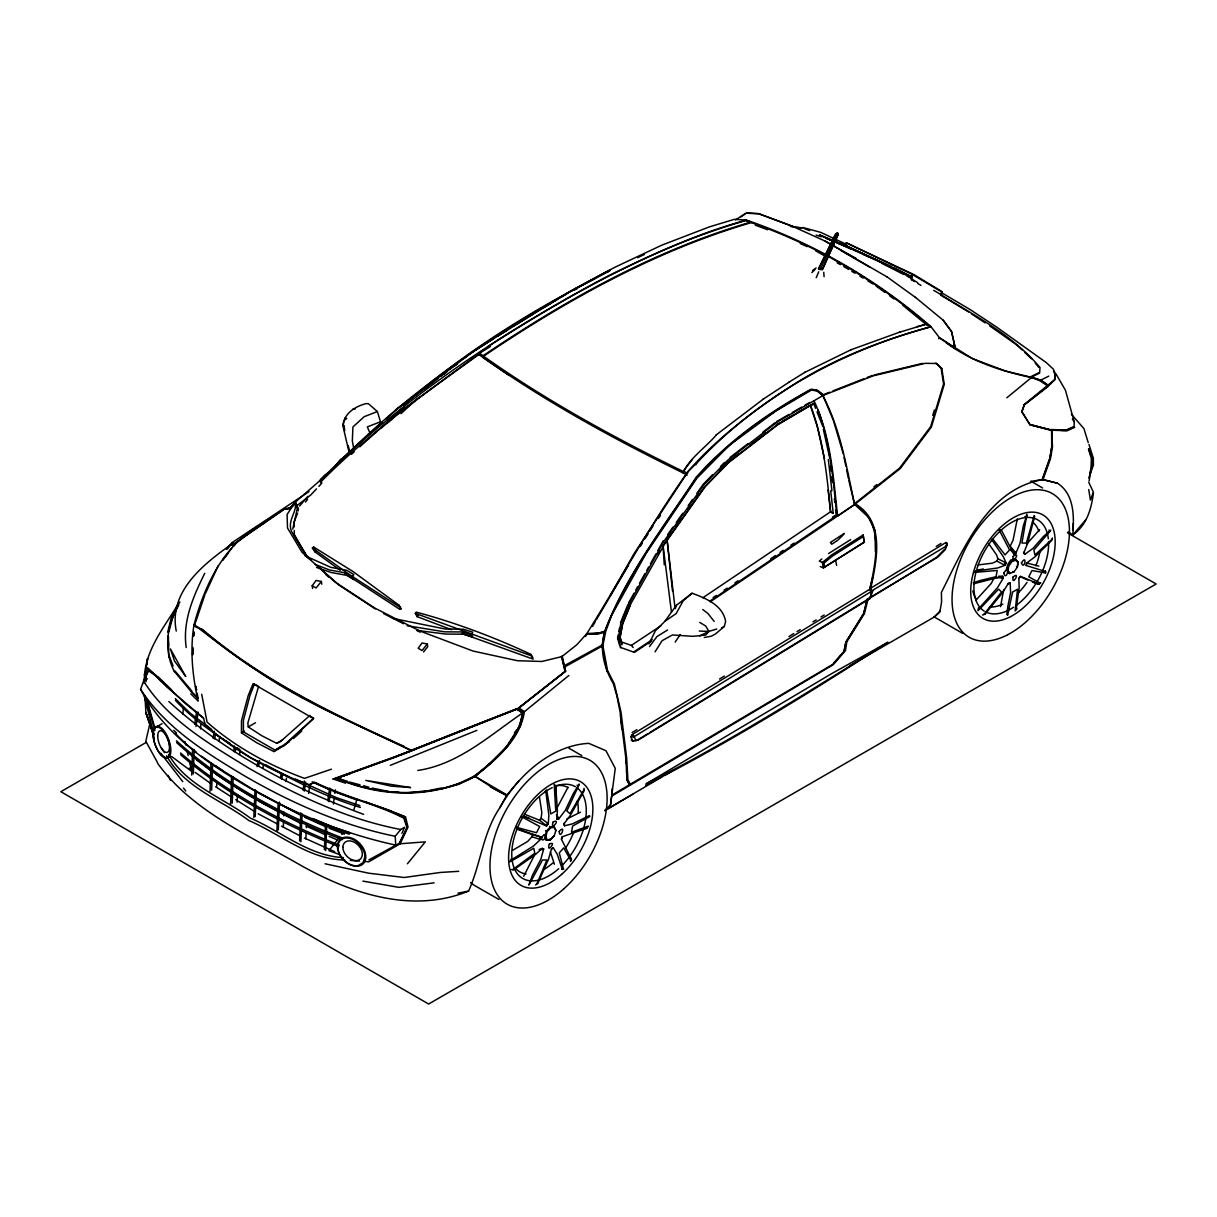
<?xml version="1.0" encoding="UTF-8"?>
<svg xmlns="http://www.w3.org/2000/svg" width="1217" height="1217" viewBox="0 0 1217 1217"><rect width="100%" height="100%" fill="white"/><g stroke="black" fill="none" stroke-linecap="round" stroke-linejoin="round"><path stroke-width="1.5" d="M144.306 680.09C144.26 651.719 163.215 628.474 177.347 605.503L178.716 605.168M241.453 732.862L241.514 720.601L248.146 695.789L253.06 683.68L313.545 718.593L284.55 745.458L273.84 751.558L256.817 742.811L241.453 732.862L244.541 731.113M1015.145 610.964L1017.564 589.241L1012.635 591.994L1007.57 615.27M400.53 609.063L398.917 605.153L352.854 571.427L313.621 547.011L312.389 548.03L314.823 551.757L340.197 570.286M870.718 588.161L871.798 591.188L634.331 736.574L635.563 740.332L638.362 739.951L870.094 598.521L871.798 591.188L870.718 588.161L945.959 542.493L947.267 543.436L945.411 549.536L937.835 557.097L868.01 598.749M157.541 763.226C191.51 810.233 247.188 834.619 296.203 862.731C347.545 892.365 410.54 914.743 468.56 891.087C480.837 864.009 482.769 832.839 499.852 807.723C517.544 775.792 551.042 745.428 588.724 743.344L605.975 750.737L615.254 768.399L610.402 805.669L604.819 810.583L661.744 777.07M554.191 784.28L555.773 811.161L550.799 813.93L546.631 789.894L545.049 791.552M974.132 572.644L976.277 570.271L983.412 568.993M327.403 474.022L295.396 502.058C297.237 512.174 287.121 520.359 291.456 531.221L305.969 555.469L311.446 560.383M977.936 610.721L978.498 607.785M1073.059 530.323C1074.139 513.528 1073.196 493.25 1057.451 483.225L1042.254 479.376L1049.769 458.413L1051.716 446.73L1051.655 430.133L1029.856 424.368L1022.006 411.696L1024.395 404.789L1047.411 386.991C1047.046 381.682 1034.982 378.548 1029.856 377.179L1038.466 372.919M1073.288 523.127L1072.922 534.841L1068.024 532.012M191.723 775.123L192.605 748.972M193.336 773.982L194.172 749.626M210.054 791.263L211.013 763.257M211.667 790.137L212.564 763.911M216.656 787.247L216.854 781.633M230.606 804.3L231.565 776.279M232.234 803.159L233.132 776.948M237.163 802.155L237.421 794.655M1045.509 573.207L1045.312 570.849M192.682 654.609L192.894 648.98M192.621 654.868L192.91 647.398M253.851 817.55L255.053 789.605M276.944 830.876L278.145 802.931M1055.93 373.832L1065.423 390.17L1074.276 421.934L1074.048 427.061L1066.533 430.468L1061.437 430.453M255.22 816.592L256.346 790.578M278.313 829.933L279.514 802.064M283.302 827.043L283.546 821.475M283.774 815.892L283.941 812.18M299.595 840.886L300.797 812.941M300.888 841.799L302.09 813.93M305.878 838.924L306.121 833.341M306.365 827.773L306.517 824.061M324.391 849.649L325.441 825.415M325.684 850.561L326.734 826.404M914.606 281.583L911.427 279.682L912.248 274.297L846.271 242.822L845.572 245.621L911.548 277.096M588.252 826.1L571.488 832.291L572.614 826.054L589.819 816.516L589.363 815.633L572.522 823.848L564.49 825.78L563.912 823.985L570.545 815.055L584.008 790.944L584.038 788.312M579.216 784.052L573.161 793.864L565.342 810.279L558.709 818.995L556.914 819.224L557.371 810.446L555.713 785.543L555.926 793.971M1015.982 610.265L1019.161 587.781L1018.872 578.425L1020.515 576.371L1039.242 584.16L1040.702 582.897M339.391 779.032L337.352 777.8M521.18 817.033L523.493 816.211L546.585 826.008L548.258 823.955L548.867 815.238L545.764 791.217M1050.758 530.156L1043.486 536.469L1033.005 548.38L1024.927 554.237L1023.619 553.339L1027.574 543.482L1034.648 516.464L1034.222 515.521L1026.342 543.086L1021.915 543.025L1026.92 514.228M535.571 884.972L537.838 882.812M147.059 664.163L147.561 658.534L144.062 683.102L144.002 679.421M200.501 728.907L201.003 723.674M219.06 741.442L219.395 737.943M239.627 754.464L239.947 750.98M343.377 425.554C343.377 413.476 356.018 405.991 366.378 403.557L368.447 403.755L377.376 411.544L380.495 421.767L367.306 426.908L370.09 433.313M613.566 684.076C604.408 668.818 599.038 649.072 604.803 631.76C626.192 575.763 663.721 527.615 696.383 477.885C728.587 441.421 768.733 413.232 811.039 389.653L816.866 390.566L823.803 395.16L873.03 375.886L925.087 363.335L936.527 363.487L941.791 368.462L944.27 384.374L931.34 427.091L900.276 468.53L854.806 504.34C885.078 522.641 875.662 561.843 869.577 590.412M263.009 768.262L263.374 764.793M286.101 781.588L286.451 778.119M308.662 793.469L309.59 786.41M333.397 804.087L334.325 797.029M513.087 850.059L527.676 841.419L531.981 836.764L532.209 834.603L516.86 829.096L516.282 826.647M193.64 635.806L194.051 632.019M193.609 636.156L194.02 632.399M168.372 635.593L168.828 657.089M177.728 605.427L179.888 602.004M1026.205 565.525L1026.783 562.695L1026.205 565.525L1045.738 571.594M1000.541 606.629L1003.721 589.515M1007.737 614.813L1006.855 614.433L1007.813 606.538L1010.612 592.436L1010.171 583.034L1007.691 583.917L1010.171 583.034M517.149 828.853L541.002 836.916L540.698 839.243L539.618 839.258L539.937 836.855L532.209 834.603M298.348 510.79L294.955 502.545L289.57 508.432L284.535 509.102L249.683 533.076L234.714 543.847L234.546 545.094L231.686 544.182M523.493 816.211L529.258 818.235M524.375 814.143L539.542 820.228L541.078 818.265L541.839 812.773L539.481 797.089M1023.619 553.339L1023.771 552.29L1024.927 554.237M1012.955 571.564L1013.807 572.051L1017.321 567.228L1018.066 561.95L1014.795 558.816M1006.337 570.454L1006.839 566.939M1015.647 559.303L1011.464 560.854L1007.965 565.677L1007.189 570.956L1009.623 573.587L1014.096 571.762M1017.26 567.381L1017.96 562.589L1015.754 560.185L1011.951 561.585L1008.771 565.966L1008.087 570.758L1010.293 573.146M195.998 726.549L198.128 712.128M235.231 752.06L235.748 748.455M214.664 739.023L215.455 733.608M194.72 724.145L196.622 711.534M213.112 738.43L214.192 731.219M233.664 751.452L234.485 746.051M845.678 642.713L843.853 651.901L833.66 663.128M257.091 766.634L257.913 761.233M280.458 778.165L281.279 772.78M303.018 790.031L304.402 781.055M327.753 800.664L329.67 788.084M258.658 765.889L259.51 760.503M281.751 779.215L282.603 773.829M304.326 791.08L305.741 782.105M329.046 801.699L331.039 789.133M334.888 793.438L335.466 789.848M1026.844 515.415L1023.391 525.592L1020.013 543.36L1015.967 553.066L1014.05 554.298L1001.165 529.73M1089.124 480.928L1091.619 466.415L1091.573 457.881L1088.789 448.799M867.295 598.947L863.629 613.444L845.998 641.8L844.157 651.308L832.717 664.376L611.771 795.218L610.584 804.62L606.051 809.503M982.53 614.981L984.964 613.931M618.206 634.757L617.567 638.104L619.742 645.771M618.845 631.395L619.499 628.033M1026.494 563.167L1034.678 557.067L1051.625 540.576L1052.401 537.96M836.155 515.156L837.585 515.978L854.638 504.447C846.576 467.511 840.658 429.495 822.859 395.631L823.803 395.16L817.459 390.246L811.222 389.197C768.535 412.335 728.435 440.828 696.139 477.338C663.524 527.067 626.07 575.215 604.773 631.212L602.141 646.09L607.085 671.617M1093.444 492.779C1091.36 508.858 1086.994 524.938 1072.922 534.841L1085.731 519.811M233.862 545.961L231.017 544.577C202.767 564.688 168.57 591.888 176.252 631.06M298.515 508.965L295.396 502.058L290.042 508.493L284.535 509.102M474.691 776.385C432.248 799.052 379.887 797.515 336.668 778.18L395.571 756.746L516.586 709.192L522.656 712.979C518.442 740.742 494.939 760.306 474.022 776.781M292.749 529.121L297.267 508.782M473.885 776.37C495.076 760.001 518.792 740.377 523.295 712.538L517.955 708.72L396.346 756.837L352.23 772.765M568.811 675.526L524.421 711.671C520.07 739.86 496.049 759.393 475.086 776.431L493.706 788.494L506.713 795.233L518.807 780.918M150.026 722.959L145.812 741.259L157.495 762.542M321.273 481.415C368.842 433.48 424.003 393.669 478.874 354.558L479.285 352.839L483.56 356.201C546.342 400.682 614.022 437.664 683.087 471.39L692.412 459.296M1020.515 576.371L1018.872 578.425M190.841 693.827L198.112 701.068C192.514 676.256 189.882 650.547 193.929 625.279L195.131 623.226L194.324 624.914L202.509 629.98C264.028 682.783 338.524 716.813 411.422 750.25L414.297 749.763L333.062 778.986L345.613 783.185M194.811 624.869L195.1 623.697M517.955 708.72L565.327 671.282L561.813 656.632L576.828 644.751L586.883 633.555C620.67 579.398 651.171 523.219 688.274 471.101C718.684 436.644 755.62 408.958 794.138 384.207C836.185 357.707 883.192 339.923 930.929 326.612L939.524 337.809L955.436 348.807L951.466 331.435L943.099 320.117M183.554 707.001L182.809 714.196M911.427 279.682L912.248 274.297M941.471 295.123L942.308 291.806L914.119 274.723L846.271 242.822M940.665 295.107L941.502 291.791L912.674 274.692M167.687 632.125L171.156 618.342L177.347 605.503M168.798 631.866L172.708 617.627M870.049 588.085L872.802 577.208M868.101 599.007L864.435 613.52L846.849 641.739L845.496 650.563L833.234 664.71L612.09 795.918M870.398 589.926C876.59 561.341 885.687 522.245 855.505 503.929M867.265 599.494L863.583 614.022L845.921 642.272M870.094 598.521L871.859 590.808L947.206 545.49M1017.321 518.898L1013.061 540.211L1010.171 546.205L1015.967 553.066M704.247 637.495L711.245 636.232L715.383 634.042L724.298 626.436L725.621 621.37C722.685 604.986 705.814 598.353 692.077 593.227L676.348 605.336L664.878 621.339L655.37 630.817L648.965 643.899M1089.763 473.215L1091.619 466.415M543.695 848.964L541.459 848.69L543.695 848.964L540.804 859.4L532.635 874.825L528.771 885.094M475.436 775.427L474.295 776.948L458.703 784.356L439.976 789.331M354.01 809.427L356.946 799.097M563.638 869.166L562.376 869.41L557.249 854.304L553.309 847.838L551.423 849.116L548.456 859.4L537.792 883.466M554.328 826.541L550.388 826.936L546.463 831.089L544.836 836.566L546.463 840.171L550.388 839.791L554.328 835.638L555.956 830.146L553.461 826.054M872.848 590.762L870.049 597.912M329.579 472.333L325.228 474.828L320.603 479.833L321.866 483.255M932.739 415.362L934.367 410.023M483.164 357.494L483.56 356.201C566.27 300.371 655.02 250.763 751.269 222.62C815.375 245.119 875.342 279.758 926.898 324.011L930.929 326.917C843.062 349.994 760.29 395.571 697.828 461.988L695.637 464.97M675.283 608.713L676.348 605.336M585.59 636.537L586.305 634.331L598.277 633.905L604.499 632.231M991.429 540.439L992.479 538.599L1005.044 554.906L1009.578 549.962L999.02 529.745M194.157 624.291C205.247 583.247 225.069 542.082 264.956 522.549M195.709 621.917L204.958 594.55M509.862 861.895L511.338 858.928M536.667 884.363L546.889 859.963L542.478 859.993L529.273 884.394M563.912 823.985L564.201 823.179L564.49 825.78M401.884 833.371L404.576 827.271L400.697 829.507L395.206 836.292L395.738 845.115C330.492 830.892 269.17 802.84 213.888 765.66C184.878 745.656 156.947 720.692 140.579 689.278L143.576 681.064L147.455 678.827M570.484 861.332L571.29 858.487M850.044 665.653L934.23 617.049L939.813 612.136L941.593 601.974L941.395 592.42C963.758 548.182 987.672 489.386 1042.33 479.665L1049.845 458.687L1051.823 446.867L1051.655 430.133L1029.947 424.824L1021.672 411.696L1024.334 404.668L1048.004 386.108L1039.79 380.632L1031.651 377.392L1005.455 371.002L972.307 358.559L939.524 337.809L938.657 338.782M1042.984 479.665L1050.545 458.505L1052.492 446.791L1051.625 429.555L1051.594 430.529M1088.774 477.946L1093.398 465.183L1093.338 458.307L1088.987 444.448M254.49 683.908L249.972 695.5L243.415 720.358L243.37 731.828L274.936 750.052L289.342 741.807M620.457 623.013L627.835 604.697M297.633 513.163L294.179 521.606L294.225 526.946M630.558 604.621L622.724 623.712L620.168 637.191L622.07 643.671M816.227 277.674L818.691 271.817M417.34 630.467L445.863 634.072L463.388 634.194L472.774 637.115L471.587 634.878L472.744 632.155L463.342 629.235L445.285 629.037L392.437 618.312M561.402 839.182L562.482 836.657L561.402 839.182L571.503 859.308M978.209 564.916L992.479 563.152L996.906 561.067L997.894 558.786L996.571 554.906L988.843 543.847M523.69 876.255L534.096 855.855M945.32 547.802L947.267 543.436M822.083 269.991L838.209 234.349L837.509 232.995L835.562 234.09L818.524 268.911L822.586 269.292L838.209 234.349L835.881 233.649M976.262 571.001L997.834 567.943L1004.983 565.312L1006.094 562.893L1003.417 556.854L991.992 540.059M1004.983 565.312L1004.04 564.931L1005.181 562.437L997.894 558.786M204.76 573.268C193.305 596.33 182.383 621.172 186.216 647.505M148.048 671.784L145.979 676.211L145.994 681.763M834.892 238.715L837.509 232.995L835.562 234.09L837.874 234.805L837.509 232.995L820.06 269.794M205.536 593.272L218.315 565.555M365.07 861.514L368.781 861.788L400.18 843.761L408.014 827.028L405.535 816.942C375.825 804.407 344.381 796.314 315.127 782.485M399.313 843.305L406.95 827.423L403.816 818.113C375.155 803.57 342.996 796.907 314.214 782.425L309.346 784.767C271.497 771.289 234.911 751.908 205.171 724.617L203.604 718.243L167.048 687.149L147.774 668.133L144.336 674.781M407.406 827.149L399.785 843.031L368.903 859.871M172.19 618.464L178.199 605.99M835.075 235.292L818.524 268.911M474.691 776.872L475.102 776.035M940.011 611.086L934.23 617.049M993.711 578.714L991.247 583.415L975.715 600.483M578.973 784.995L566.863 810.948L569.921 813.717L584.069 789.605M567.974 787.323L556.443 809.062M628.52 603.024L633.996 593.211M635.822 589.941L637.662 586.67M639.488 583.384L644.964 573.572M646.805 570.301L648.631 567.031M650.456 563.76L655.948 553.933M657.773 550.662L663.25 540.835M657.758 553.963L659.568 550.738M592.573 626.375L595.387 621.431M609.945 596.117L634.103 553.613L687.879 471.907L694.298 465.396M499.852 807.723L506.713 795.233M596.33 619.788L628.504 565.281M194.842 624.473L195.131 623.241M998.594 576.204L1002.747 576.326L1003.264 578.105L997.575 587.568L978.833 608.576M1008.421 583.232L1002.732 592.481L984.888 614.342M640.218 546.494L642.18 543.375M645.101 538.675L648.037 533.974M649.984 530.855L652.92 526.155M655.065 651.856L662.063 640.735L672.362 634.955L692.777 636.324L705.677 635.091L708.933 631.41L716.707 628.976M178.519 604.788C166.638 624.747 163.443 650.776 174.487 671.799M507.17 746.797L520.389 725.956L523.34 712.584L517.255 708.796L486.967 720.434M553.309 847.838L551.423 849.116M294.955 502.545L287.106 514.441L287.501 527.98L302.075 552.351L334.979 581.985L374.73 608.044L419.865 630.999L473.033 651.049L517.423 660.725L541.793 661.47L561.813 656.632M675.176 642.074L680.212 634.589M648.068 733.562L636.43 740.666L632.916 741.138L630.817 736.741L632.323 734.505L870.718 588.648M942.764 293.403L970.116 309.559L996.343 326.871L1046.453 362.727L1053.268 369.101L1055.474 373.984L1055.109 379.445L1047.411 386.991M983.777 614.646L1001.561 591.979L998.594 589.165L978.787 609.945M658.336 518.503L660.496 515.445M667.585 534.719L673.016 527.052M676.272 522.458L682.767 513.27M688.198 505.603L692.534 499.472M696.869 493.341L703.38 484.153L712.599 474.66M666.292 539.618L670.597 533.548M675.983 525.957L680.288 519.902M687.833 509.284L689.978 506.242M696.443 497.144L698.604 494.117M665.121 542.691L705.069 486.344L728.527 462.217L777.724 424.322L813.473 403.633L777.572 424.916L728.451 462.764L705.084 486.785L665.197 543.01L630.436 604.438L622.526 623.758L619.879 637.647L621.948 644.782M586.168 828.534L587.902 826.936M1007.98 563.973L1010.597 560.352L1013.396 559.333M316.45 567.396L331.1 572.492L346.739 575.337L353.645 579.551L352.002 577.025L353.812 574.561L346.891 570.362L330.811 567.35L304.995 555.743M305.513 502.058L307.566 499.274M312.617 588.48L312.191 585.727L316.07 580.479L321.364 581.437L321.775 584.19M649.513 646.546L657.013 636.506L667.555 629.995M571.412 291.061L609.656 270.919L606.492 271.741C506.242 325.03 409.292 388.466 330.735 470.949M222.772 559.79L231.686 548.274M222.696 560.322L228.279 553.142M339.467 837.387L328.909 850.668L339.497 854.547M341.825 834.436L344.168 831.485M321.364 581.437L316.101 587.978L312.191 585.727M427.319 643.96L422.056 650.517L418.161 648.25L422.025 643.017L427.319 643.96L427.73 646.714L423.531 651.962M546.585 826.008L545.87 825.248L547.589 823.148L541.078 818.265M407.436 863.751L425.326 841.86L400.18 843.761M451.477 629.661L417.081 616.639L415.316 613.338L416.305 612.136C455.721 622.724 494.056 637.13 531.008 654.411L532.757 657.712M417.081 616.639L418.07 615.437M334.584 467.252L340.517 460.072L382.077 422.558M335.998 464.97L340.806 459.174M514.411 732.801L520.298 725.788M226.408 549.247L231.869 542.752L309.027 491.562M227.381 548.897L231.017 544.577L233.36 545.368M195.207 623.849C191.343 626.542 199.634 627.789 200.622 629.737C219.319 644.082 238.73 658.747 258.734 671.693C306.197 704.004 359.776 725.408 410.89 750.539L413.369 749.809M299.625 506.013L307.886 496.308M811.815 272.608L814.888 269.611M1026.844 543.893L1039.653 529.669M231.869 542.752L234.273 543.588L284.504 508.797L290.087 507.961L295.396 502.058M316.511 488.869L310.654 495.091L295.883 506.424M318.854 486.389L321.197 483.894L319.888 480.517L325.137 475.573M554.343 835.638L550.784 839.426L547.209 839.776L545.733 836.49L547.209 831.53L550.784 827.758L554.343 827.408L555.834 830.663M720.494 466.537L724.45 462.475M719.506 470.568L727.264 462.597L739.16 453.439M716.463 434.788C705.966 447.171 689.294 458.322 683.072 472.881M1050.514 530.688L1033.872 549.993L1034.891 555.028L1052.188 539.101M491.668 762.359L475.588 775.822M500.704 753.277L505.876 748.09M488.245 764.961L506.348 746.858L519.629 726.184L522.625 712.934C489.812 735.357 458.444 764.459 417.735 770.467M944.666 549.263L936.421 557.492L868.847 598.718M320.603 479.833C404.379 396.985 503.595 331.465 607.329 276.35C652.236 254.399 698.056 233.223 746.417 220.079C813.99 243.309 877.016 279.743 930.929 326.612M843.837 534.309L837.676 540.348L831.713 544.242L830.785 542.843M540.698 839.243L533.533 845.998L511.49 859.765M400.941 413.674L414.906 400.849M542.417 848.112L535.328 854.623L513.604 869.896L511.444 869.531M387.964 422.71L404.789 407.315M387.949 421.508L404.394 406.478M403.481 405.261C461.319 354.725 526.565 313.195 595.007 278.571M381.788 427.684L399.785 411.346M284.961 744.348L313.697 718.106L310.791 716.524M293.525 738.491L301.786 730.991M386.23 418.815L395.921 410.053L437.937 378.502M351.409 454.352L354.208 451.842M359.791 446.822L394.78 415.453L480.882 352.398L490.436 346.526M863.188 534.932L864.161 542.356L823.392 567.883L822.357 562.497L831.591 554.952L863.188 534.932L864.04 542.158L823.392 567.883L820.273 566.529M812.591 270.493L816.105 267.892M692.077 593.227L683.163 600.833L676.196 613.551L664.878 621.339M512.692 869.577L534.78 853.239L533.776 848.264L510.973 861.256M518.914 707.929L565.662 671.13L562.178 656.085M1006.839 397.776L1031.651 377.392M821.886 558.983L819.254 561.128L823.848 563.106L824.563 566.863M823.848 563.106L832.595 556.002L863.309 536.514M314.823 551.757L316.055 550.753M620.883 647.718L618.266 638.514L620.868 623.074L629.219 603.434L663.965 541.246L704.08 484.564L727.781 460.163L777.161 422.086L822.859 395.631L817.383 391.037L811.42 390.064L775.777 411.057L729.546 445.118L696.991 478.068L646.318 553.081L611.512 615.467L605.716 631.41L602.887 645.71L607.526 670.461L614.311 683.802L620.974 711.945L626.679 758.024L627.896 779.732L630.467 784.493L629.569 785.011L627.044 780.249L625.888 758.632L620.533 715.702M873.882 486.891L876.772 484.594M346.389 418.633L343.848 420.626L342.844 425.615L349.188 452.785M1024.121 404.668L1054.607 379.674L1054.972 374.258L1053.526 371.048M565.662 671.13L518.244 708.203L412.031 750.083M290.087 507.961L294.408 504.614M416.29 399.556L419.302 397.244M730.078 457.455L748.029 443.597M762.983 432.065L774.955 422.831M749.566 445.422L765.934 432.826M424.277 388.892L434.682 380.921M443.581 374.091L446.563 371.809M449.529 369.542L456.953 363.837M464.392 358.148L467.358 355.881M470.325 353.599L485.598 343.179M289.007 508.402L293.373 505.085M716.068 435.001L763.15 399.237M395.464 409.87L475.421 349.918L569.921 291.456L614.494 267.436L661.926 245.119L709.344 226.894L734.338 219.334L746.417 220.079L747.071 221.296M440.934 376.251L446.943 371.748M454.443 366.104L457.455 363.853M483.286 355.592C565.966 299.793 654.67 250.17 750.889 222.072L751.269 222.62M480.745 351.789L483.666 349.69M488.047 346.541C568.917 295.077 653.635 246.762 746.417 220.399L750.889 222.072M273.84 751.558L280.747 746.706M973.646 583.78L1002.747 576.326M850.637 539.633L828.473 553.598M770.757 558.74L775.396 555.606M780.051 552.472L783.155 550.388M790.913 545.17L794.001 543.086M709.587 601.35L836.885 515.354C833.052 479.939 830.435 443.946 818.143 410.205M710.302 601.761L854.699 504.507L868.664 517.423L875.053 530.642L875.388 551.833M702.833 597.775L830.587 511.764C826.982 475.695 823.437 439.215 810.416 405.094L812.484 404.744M832.474 517.195L835.516 515.156M713.132 597.547L716.25 595.448M724.039 590.215L727.142 588.115M734.931 582.867L738.05 580.768M620.062 638.91L620.913 641.8L631.38 645.39L660.877 625.797M633.707 651.962L652.251 639.64M651.414 641.07L634.422 652.373L620.183 647.307M488.671 341.156L504.036 330.978M762.8 399.419L789.331 382.001M830.359 542.493L844.294 533.381M740.499 217.067L744.941 214.177M735.448 219.912L746.28 212.975L758.587 213.584L791.932 226.043L824.67 240.89L856.22 258.506M1014.05 554.298L1013.639 553.279L1015.617 552.016M887.802 642.363C808.544 691.728 729.576 741.868 646.06 783.839L831.272 673.853L887.802 642.363C809.092 693.279 729.166 742.583 645.634 785.239M475.451 350.329L493.022 339.102M497.814 336.044L507.398 329.929M513.787 325.837L526.581 317.956M788.935 382.199L804.909 372.296M936.223 546.403L941.015 543.451M632.125 732.543L636.795 729.683M719.49 679.056L724.343 676.089M788.996 636.491L793.788 633.555M796.998 631.608L800.193 629.645M812.986 621.826L816.181 619.879M820.988 616.943L824.183 614.996M649.65 732.588L867.995 599.236M529.775 316.024L532.985 314.108M542.584 308.312L556.975 299.641M560.185 297.709L563.38 295.792M566.574 293.86L569.784 291.928M505.648 330.02L542.949 307.795M546.19 305.863L551.058 302.972M554.298 301.04L559.166 298.135M664.756 775.275L672.773 770.528M157.556 726.321L162.074 723.689M604.819 810.583L632.749 794.29M776.446 421.675L789.103 414.358M792.267 412.517L801.76 407.026M804.924 405.2L809.67 402.447M776.34 424.824L779.595 422.923M782.805 421.082L794.29 414.434M797.348 412.654L808.788 406.037M146.436 742.279L60.85 791.704L428.627 1004.025L1156.15 583.993L1067.492 532.818M255.844 684.76L258.582 686.434L247.842 723.096L248.253 726.929L255.524 722.731M309.985 715.368L280.229 741.792L276.639 743.313L261.777 735.707L248.253 726.929M276.639 743.313L282.587 739.89M1039.927 380.541L1048.841 376.099M564.171 667.266L601.898 646.242M563.806 665.988L602.004 645.132M608.196 271.695L609.747 270.311L607.222 271.421M721.544 627.896L724.298 626.436M566.894 818.98L580.463 812.165M560.794 297.176L565.783 294.56M574.12 290.224L577.451 288.49M309.346 784.767L314.29 782.318M804.574 372.478L851.428 349.553M699.592 635.913L708.933 631.41L705.708 626.04L699.76 622.389M637.678 257.669L644.402 254.475M458.763 783.565L474.569 775.99M1074.733 427.273L1067.157 430.742L1052.34 430.225M1073.379 426.771L1066.001 430.103L1051.625 429.555M390.307 765.341L476.866 730.367M415.818 748.698L485.264 721.103M829.522 392.239L822.677 394.932L833.234 419.956L843.32 453.956M832.945 390.9L863.766 378.822M867.189 377.483L872.33 375.475M396.24 756.35L411.087 750.554M377.376 411.544L364.202 416.686L352.945 426.924L352.322 440.873L353.721 448.343M412.73 749.9L414.13 749.383M851.094 349.735L900.032 332.013M996.054 577.421L1003.264 578.105M338.995 777.237L350.481 773.373L336.668 778.348C375.764 794.275 419.454 798.033 459.448 783.17M349.796 773.769L336.668 778.18L338.706 779.428M586.959 828.245L562.3 836.733M331.435 769.174L304.509 778.378C269.261 765.387 235.277 747.132 207.073 722.122L201.703 694.283M899.698 332.18L927.217 323.859M604.773 631.212L599.023 632.901L586.883 633.555M1000.024 530.323L1001.119 530.019M917.268 326.612L926.898 324.011M604.803 631.76L598.475 633.388L586.731 634.194M333.062 778.986L340.882 777.511M874.125 375.034L922.577 363.366M1024.927 516.525L1025.748 516.343M441.239 787.992L428.551 790.624L406.098 792.936M457.896 893.187L468.56 891.087M1030.464 481.476L1042.528 479.559L1057.451 483.225M975.365 572.325L997.24 570.469L995.993 576.691L980.157 580.539L973.311 582.76L973.813 583.673M434.119 882.842L398.872 887.36L362.909 881.123M558.709 818.995L558.664 817.87L556.808 818.098L556.914 819.224M1032.503 582.137L1039.242 584.16M458.718 871.311L440.371 872.452L404.135 877.503L368.553 873.167L325.076 863.781M1091.238 466.339L1091.573 457.881M941.502 291.791L942.308 291.806M845.572 245.621L891.924 266.629M517.484 709.1L518.351 709.115M699.319 631.075L708.933 631.41M577.056 785.3L577.908 785.33M746.417 213.218L758.754 213.781L792.1 226.21M539.937 836.855L541.002 836.916M539.146 849.344L542.767 849.557M344.685 859.963C309.088 859.704 280.306 833.934 248.861 820.532C221.235 799.752 183.934 787.536 166.592 755.757M350.237 860.389L359.502 861.088M1030.556 376.692L1040.702 380.1L1048.704 385.5M353.204 408.714L355.273 408.897M388.132 791.354L372.25 788.084M391.722 791.674L398.917 792.297M343.422 857.574C309.012 856.099 281.097 831.272 250.504 818.189C223.03 797.667 186.323 785.513 168.585 754.418M630.817 736.741L634.011 737.076M407.102 625.736L444.692 631.836L462.201 631.958L471.587 634.878M790.685 226.058L802.809 228.096M790.411 226.438L793.834 227.016M797.272 227.594L800.71 228.157M561.554 869.273L562.376 869.41M1091.208 457.896L1093.338 458.307M1045.692 572.888L1031.94 570.56L1028.791 576.797L1040.398 583.293M400.697 829.507C346.784 819.147 296.705 795.431 249.287 768.475C210.511 744.515 168.478 720.692 143.576 681.064M395.206 836.292C341.931 825.415 291.776 803.22 244.876 776.096C206.114 752.836 165.71 728.04 140.579 689.278M517.134 827.53L536.53 832.747L539.694 826.526L522.382 817.124M1027.544 563.197L1038.877 566.133M349.538 782.029L360.019 784.828M363.518 785.756L368.751 787.156M1029.688 424.627L1051.245 430.407M802.855 227.488L820.623 232.341L846.317 244.313M816.105 235.109L821.323 236.767M531.981 836.764L539.618 839.258M337.337 777.952L347.819 781.466M357.676 800.284L333.412 791.339M359.897 805.608L336.5 797.667L295.503 779.139M360.399 807.419C327.099 797.454 295.929 781.786 265.686 764.9M350.253 832.854L332.256 826.754L312.875 818.478M349.264 834.162C315.386 823.726 284.215 806.445 253.242 789.559M344.457 834.132L329.183 828.229M343.057 838.224C283.074 815.086 224.247 784.189 176.45 740.773M342.342 839.639C282.663 816.637 224.05 785.954 176.617 742.583M339.452 845.191C282.496 822.677 227.047 793.028 180.512 752.943M338.889 846.667C282.177 824.274 226.894 794.807 180.664 754.753M461.882 633.433L533.168 659.127L531.403 655.826L415.316 613.338M826.541 238.654L831.774 240.525M835.258 241.772L845.709 245.515L878.796 261.168L911.639 277.932M838.026 243.248L844.933 245.728M363.624 814.325C293.054 788.464 224.552 752.441 168.828 701.509M804.528 228.735L809.701 230.637M755.331 225.175L767.531 229.724M389.683 810.902L405.535 816.942M315.249 564.429L329.472 569.967L345.08 572.827L352.002 577.025M1048.902 530.064L1049.678 530.369M851.002 248.968L819.543 235.018L845.709 245.515M554.922 785.239L555.773 785.589M334.675 851.687L304.448 838.057M330.172 789.955L312.145 781.831M325.943 826.86L304.585 817.139M325.943 835.029L306.258 826.115M329.183 836.414L337.246 839.867M1020.5 576.858L1027.939 580.083M345.141 417.872L346.708 418.557M819.543 235.018L878.796 261.168M1033.826 582.228L1038.39 584.266M800.254 243.537L807.099 246.61M364.279 801.455L390.155 810.628L404.287 817.839L406.889 825.598M862.944 254.247L869.501 257.35M289.433 777.054L250.55 757.643L216.915 735.19M301.253 815.542L258.369 792.769M301.253 823.726L281.431 813.352M299.671 835.683L281.477 826.145M683.482 471.177L687.666 473.261M687.27 474.98C615.072 439.869 544.334 401.214 478.874 354.558M1005.181 562.437L1006.094 562.893M893.613 267.421L912.522 277.126M882.599 263.709L903.835 274.433M383.477 613.52L403.496 623.712M416.838 630.497L420.169 632.186M507.2 795.066L475.086 776.431M506.744 795.735L490.497 786.943M258.141 813.777L278.145 824.381M258.369 800.953L278.13 811.587M996.906 561.067L1004.04 564.931M840.932 250.565L869.607 267.04M824.487 240.707L887.041 276.898M815.542 250.778L823.833 255.403M837.098 262.811L840.415 264.667M933.652 290.346L936.801 292.126C972.718 314.655 1012.316 334.553 1040.003 367.504L1039.622 373.087L1030.738 377.422C1000.617 371.018 970.649 361.069 945.776 342.403M907.106 276.076L910.301 277.872M200.273 628.672L202.448 629.432C262.157 680.227 333.671 714.47 404.409 746.523M568.887 748.196L581.772 755.605M498.94 899.485L475.102 885.793A83.015 47.843 -60.1 0 1 470.583 882.553M939.965 367.397L941.791 368.462M1017.214 561.463L1018.066 561.95M1010.597 560.352L1011.464 560.854M1016.454 566.742L1017.321 567.228M1007.098 565.175L1007.965 565.677M1008.756 573.101L1009.623 573.587M631.167 740.134L632.916 741.138M549.536 826.434L550.388 826.936M545.596 830.587L546.463 831.089M549.536 839.289L550.388 839.791M545.596 839.684L546.463 840.171M1031.286 481.43L1042.543 487.956M962.632 633.372L938.839 619.59A83.015 47.828 -59.9 0 1 934.139 616.654M940.574 295.077L968.534 311.917M843.731 266.523L848.599 269.413M851.839 271.345L855.064 273.277M859.932 276.183L863.172 278.115M868.025 281.021L872.893 283.926M833.067 513.422L830.45 511.855L833.189 513.072L830.694 490.71M912.872 279.712L917.618 282.557M917.77 283.47L920.934 285.371M230.272 743.617C210.435 731.356 191.373 717.513 175.461 700.368M236.676 747.588L239.871 749.566M218.041 767.744L256.757 791.78M231.078 784.052L215.531 773.829M235.9 787.034L255.159 798.961M398.902 606.583L350.192 575.078L312.389 548.03M399.769 609.337L344.852 573.481M232.538 797.667L215.637 786.791M235.748 799.691L254.946 811.754M375.292 608.896L338.798 584.981L318.276 566.529M971.562 313.91L985.177 322.901M211.256 783.885L195.192 772.384M148.733 670.308L156.141 675.374M157.16 676.652L148.276 670.567L145.523 676.485L145.523 680.181M482.875 357.296L508.478 374.912M519.309 708.142L524.421 711.671M211.758 729.531L190.156 713.177L175.278 698.558M215.531 765.645L223.061 770.893M211.013 770.68L196.576 759.788M517.621 709.45L522.656 712.979M201.52 756.229L216.535 766.695M989.71 325.897L1016.56 344.822L1022.021 349.887M886.858 276.731L915.595 297.511M876.012 285.965L885.002 292.46M889.505 295.701L893.993 298.956M171.84 690.085L157.617 676.378M189.35 768.033L192.271 770.209M171.521 756.442L191.738 771.487L189.746 762.633M1071.356 414.236L1083.921 428.567L1088.226 442.623M702.772 609.534L707.929 613.505L714.227 621.461M195.907 751.802L186.064 744.074L175.278 733.44M539.542 820.228L545.87 825.248M203.543 718.076L185.669 703.852L147.774 668.133M915.412 297.328L943.266 320.299L951.618 331.678L955.436 348.807M902.999 305.437L927.597 325.684M816.866 390.566L822.859 395.631M326.11 574.743L328.894 577.177M325.015 573.374L329.122 577.056M1024.744 352.428L1031.56 358.772M935.827 363.077L941.091 368.051L943.571 383.964L930.64 426.695L899.576 468.119L854.395 503.823L848.781 480.243M173.742 730.306L176.45 732.969M191.16 691.378L198.219 698.406L191.312 691.834L174.32 671.343M632.323 734.505L634.331 736.574M1010.475 549.765L1013.639 553.279M631.38 645.39L633.205 647.535M1035.195 363.077L1038.831 367.397M174.989 670.947L191.83 690.982M547.589 823.148L548.258 823.955M183.478 788.068L185.76 791.004M160.766 753.201L182.778 781.633M556.428 814.782L558.664 817.87M1072.36 419.089L1074.276 421.934M161.329 747.846L164.493 752.593M398.917 605.153L401.351 608.88M313.621 547.011L315.249 549.506M570.986 860.754L563.73 847.869L559.272 852.889L563.501 869.136M308.601 558.603L294.316 535.815L294.255 530.49M294.179 534.263L307.095 557.295M746.417 220.399L747.071 221.6M629.798 784.828L627.074 779.701L626.572 770.65M1088.743 482.236L1093.368 492.124L1090.417 500.065L1088.728 489.523M1091.968 462.125L1093.398 465.183M168.083 775.335L170.38 780.234M953.839 344.974L955.33 348.381M823.742 272.289L824.076 276.67M154.285 738.232L145.903 712.751L144.96 696.094M564.916 670.993L561.493 656.435M813.549 403.177L815.618 408.38M817.003 411.863L822.54 425.737M554.389 864.222L550.388 851.976M813.99 400.758C830.968 436.827 833.28 476.988 837.585 515.978M169.346 656.237L173.103 666.049M153.661 733.851L145.903 712.751L153.783 734.946M945.959 542.493L946.872 545.246M810.279 405.17L817.216 426.269L824.487 458.763M1088.439 449.119L1090.66 456.147M1001.667 576.63L1002.199 578.471M613.535 684.334L616.669 695.181M531.008 654.411L531.403 655.826M147.029 700.079L154.924 728.359M146.07 698.573L154.939 730.413M348.168 445.605L349.872 452.176M144.245 696.002L154.057 734.688M195.77 686.342L196.652 689.841M184.969 741.427L185.775 744.956M187.357 752.03L188.163 755.574M823.346 429.358L829.781 458.292M195.694 686.312L196.424 689.78M197.139 693.234L197.869 696.687M844.05 457.455L845.876 466.217M846.606 469.732L848.416 478.494M835.501 559.942L836.627 565.357M616.684 694.785L620.168 712.432L621.841 729.333M1050.91 429.464L1051.032 430.331M674.933 607.055L666.931 538.568L672.499 591.021M828.077 490.025L830.587 511.764M828.336 459.463L831.911 490.74M671.465 612.197L662.915 544.379L664.269 564.855M830.618 465.655L831.241 471.177M831.865 476.699L832.504 482.221M834.345 498.711L834.756 502.362M835.547 509.68L835.957 513.331M344.259 425.813L344.654 430.985M168.25 640.34L168.615 645.649M1016.849 608.181L1016.91 608.972M625.857 757.978L626.162 763.409M612.09 788.89L612.166 795.066M976.901 568.841A52.879 30.379 -59.9 0 1 1016.484 520.009A52.879 30.379 -59.9 0 1 1048.339 538.842M1048.567 541.991A52.879 30.379 -59.9 0 1 1042.573 570.864M1041.858 572.507A52.879 30.379 -59.9 0 1 1016.575 605.153M1013.67 607.192A52.879 30.379 -59.9 0 1 985.8 611.984M984.264 611.132A52.879 30.379 -59.9 0 1 975.958 572.218M1032.442 521.926A48.574 27.991 -59.9 0 1 1038.877 531.281M1039.79 552.168A48.574 27.991 -59.9 0 1 1035.85 565.844M1027.026 582.335A48.574 27.991 -59.9 0 1 1017.625 593.561M1002.854 604.134A48.574 27.991 -59.9 0 1 989.36 606.994M975.73 598.49A48.574 27.991 -59.9 0 1 972.824 590.914M576.873 787.688A52.879 30.44 -60.2 0 1 562.36 865.15M558.679 868.695A52.879 30.44 -60.2 0 1 512.098 859.841M511.901 857.848A52.879 30.44 -60.2 0 1 552.259 787.642M555.926 786.106A52.879 30.44 -60.2 0 1 575.398 786.73M577.345 801.105A48.574 27.976 -60.1 0 1 578.166 813.382M573.526 832.824A48.574 27.976 -60.1 0 1 565.768 847.777M552.883 862.914A48.574 27.976 -60.1 0 1 543.999 869.41M526.063 873.928A48.574 27.976 -60.1 0 1 514.852 867.508M555.348 785.786A48.574 27.976 -60.1 0 1 568.233 787.658M541.854 837.25C540.5 844.689 550.16 834.406 543.923 834.71L541.854 837.25M1021.443 562.923C1024.44 571.245 1027.574 552.99 1021.443 562.923M1013.092 576.98C1011.403 587.522 1021.337 570.423 1013.092 576.98M1003.751 573.04C1006.307 582.684 1011.342 561.843 1003.751 573.04M1013.183 556.412C1011.403 566.924 1021.687 549.978 1013.183 556.412M364.902 856.783L363.092 862.64L358.133 865.622A15.958 11.044 47.3 0 1 337.854 847.017A15.958 11.044 47.1 0 1 351.394 838.878A15.958 11.044 47.1 0 1 364.917 856.783M559.196 831.5C560.018 841.221 566.574 822.89 559.196 831.5M549.354 844.172C545.672 854.897 557.934 839.913 549.354 844.172M553.187 821.931C549.415 832.626 562.026 817.794 553.187 821.931M410.494 787.551L391.326 786.167L365.785 780.416L410.494 787.551M185.653 676.409L174.487 660.968L170.426 648.935L185.653 676.409M1010.734 616.547A59.785 34.365 -59.9 0 0 1050.575 522.656A59.785 34.365 -59.9 0 0 977.525 560.778A59.785 34.365 -59.9 0 0 1010.734 616.547M1007.782 634.696A83.015 47.828 -59.9 0 0 1062.989 504.31A83.015 47.828 -59.9 0 0 961.476 557.219A83.015 47.828 -59.9 0 0 1007.782 634.696M561.6 874.399A59.8 34.426 -60.2 0 0 580.57 781.694A59.8 34.426 -60.2 0 0 510.045 844.431A59.8 34.426 -60.2 0 0 561.6 874.399M563.73 888.897A83.015 47.843 -60.1 0 0 589.956 760.306A83.015 47.843 -60.1 0 0 491.942 847.534A83.015 47.843 -60.1 0 0 563.73 888.897M157.693 735.996A11.364 4.807 70.7 0 0 166.516 752.456A11.364 4.807 70.7 0 0 166.531 736.391A11.364 4.807 70.7 0 0 157.693 735.996M342.875 847.351A11.364 7.941 46.3 0 0 357.463 860.48A11.364 7.941 46.3 0 0 357.448 844.4A11.364 7.941 46.3 0 0 342.875 847.351M153.144 734.064A16.719 7.226 70.2 0 0 166.425 758.145A16.719 7.226 70.2 0 0 166.41 734.475A16.719 7.226 70.2 0 0 153.144 734.064M153.175 734.536A15.958 6.906 70.2 0 0 165.877 757.537A15.958 6.906 70.2 0 0 165.877 734.977A15.958 6.906 70.2 0 0 153.175 734.536M337.413 846.576A16.719 11.577 47.2 0 0 358.68 866.078A16.719 11.577 47.2 0 0 358.696 842.438A16.719 11.577 47.2 0 0 337.413 846.576"/></g></svg>
